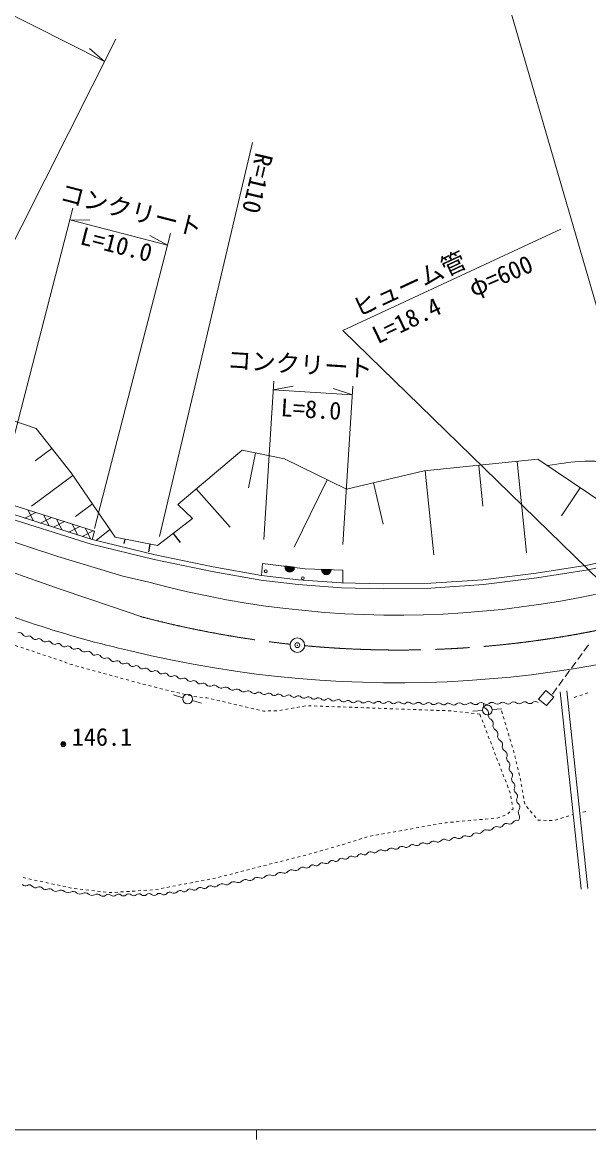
# Model space of a CAD drawing. Units: millimetres, scale not verified. Extents: x 40000 to 680000, y 20000 to 380000.
# Drawn here: x 143884 to 202217, y 204000 to 319062 of the extents above; entities that cross this region are included whole.
import ezdxf
from ezdxf.enums import TextEntityAlignment as Align

# ---------------------------------------------------------------- set-up
doc = ezdxf.new("R2010")
doc.units = ezdxf.units.MM
doc.header["$LTSCALE"] = 1000
doc.header["$PDMODE"] = 32
doc.header["$PDSIZE"] = 500
doc.linetypes.add('CHAIN', pattern=[18.5, 12, -1.5, 3.5, -1.5])
doc.linetypes.add('USER1', pattern=[0.6, 0.3, -0.3])
for name, color, linetype, lineweight in [('M-BGD', 7, 'Continuous', 13), ('M-BMK', 2, 'Continuous', 13), ('M-BMK-SRVR', 3, 'Continuous', 13), ('M-STR-HTXT', 7, 'Continuous', 13), ('M-TTL', 7, 'Continuous', 25), ('前回', 7, 'Continuous', 13)]:
    doc.layers.add(name, color=color, linetype=linetype, lineweight=lineweight)
doc.styles.add('ＭＳ ゴシック', font='')
doc.styles.get('ＭＳ ゴシック').set_extended_font_data('MS Gothic')

msp = doc.modelspace()

# ---------------------------------------------------------------- hatches: boundary and pattern name
at = {"layer": 'M-BGD'}
for points in [[(170937, 263043, 0.41421), (171372, 262485, 0.41421), (171930, 262920)], [(174687, 262723, 1), (175686, 262685)]]:
    msp.add_hatch(color=256, dxfattribs=at).paths.add_polyline_path(points)

# ---------------------------------------------------------------- linework, layer by layer
for p, q in [((145308, 277226), (141105, 278673)), ((148910, 272669), (145308, 277226)), ((146936, 275167), (145215, 273889)), ((166512, 274988), (159908, 269421)), ((170879, 274115), (166512, 274988)), ((167885, 274714), (167168, 271129)), ((177264, 270987), (170879, 274115)), ((196995, 274061), (185288, 272860)), ((204118, 269285), (196995, 274061)), ((185288, 272860), (177264, 270987)), ((185366, 272868), (186254, 264210)), ((190893, 273435), (191324, 269233)), ((194844, 273840), (195807, 264445)), ((149096, 272397), (144826, 269228)), ((153440, 266037), (148910, 272669)), ((175277, 271961), (171869, 265005)), ((180059, 271639), (181055, 267372)), ((201350, 271141), (199413, 268252)), ((151304, 266667), (141322, 269845)), ((151097, 269467), (149371, 268178)), ((159908, 269421), (161409, 267975)), ((150958, 265313), (140997, 268479)), ((151092, 265795), (141159, 268952)), ((144137, 268004), (145269, 268588)), ((144458, 268846), (145048, 267715)), ((146066, 268335), (146656, 267203)), ((145745, 267492), (146876, 268077)), ((147087, 267065), (148218, 267649)), ((147408, 267907), (147997, 266776)), ((148684, 266556), (149816, 267141)), ((149005, 267399), (149595, 266267)), ((150365, 266966), (150955, 265834)), ((161409, 267975), (157808, 265189)), ((139607, 266642), (147528, 264063)), ((150044, 266123), (151176, 266708)), ((151092, 265795), (151304, 266667)), ((157579, 264240), (151092, 265795)), ((152900, 266829), (151479, 265704)), ((157808, 265189), (153440, 266037)), ((157469, 263752), (150958, 265313)), ((147528, 264063), (154221, 262036)), ((163430, 262502), (157469, 263752)), ((163525, 262993), (157579, 264240)), ((205041, 263808), (202083, 263177)), ((168451, 261602), (163430, 262502)), ((168523, 262097), (163525, 262993)), ((168523, 262097), (168613, 263331)), ((168613, 263331), (173015, 262786)), ((173015, 262786), (176891, 262640)), ((176891, 262640), (176898, 261334)), ((196817, 262343), (191328, 261663)), ((202083, 263177), (196817, 262343)), ((202175, 262685), (196887, 261847)), ((205156, 263321), (202175, 262685)), ((154221, 262036), (156916, 261409)), ((172299, 261165), (168451, 261602)), ((172346, 261663), (168523, 262097)), ((176772, 261337), (172346, 261663)), ((181116, 261229), (176772, 261337)), ((185951, 261310), (181116, 261229)), ((191328, 261663), (185951, 261310)), ((196887, 261847), (191375, 261165)), ((176747, 260838), (172299, 261165)), ((181114, 260728), (176747, 260838)), ((185971, 260810), (181114, 260728)), ((191375, 261165), (185971, 260810)), ((201736, 254318), (202209, 254963)), ((148511, 253085), (148231, 253193)), ((200434, 252544), (200907, 253189)), ((201085, 253431), (201558, 254076)), ((148950, 252915), (148791, 252977)), ((149075, 252881), (148950, 252915)), ((149654, 252724), (149364, 252802)), ((150233, 252566), (149943, 252645)), ((150811, 252408), (150522, 252487)), ((151390, 252251), (151101, 252330)), ((151969, 252093), (151680, 252172)), ((152548, 251935), (152259, 252014)), ((199783, 251657), (200256, 252302)), ((153127, 251778), (152838, 251857)), ((153706, 251620), (153417, 251699)), ((154285, 251463), (153996, 251541)), ((154864, 251305), (154574, 251384)), ((155443, 251147), (155153, 251226)), ((156022, 250990), (155732, 251068)), ((156601, 250832), (156311, 250911)), ((199132, 250770), (199606, 251415)), ((157183, 250687), (156892, 250758)), ((157766, 250546), (157475, 250617)), ((158349, 250404), (158058, 250475)), ((158932, 250262), (158641, 250333)), ((159515, 250120), (159224, 250191)), ((159465, 249796), (160425, 249515)), ((160098, 249979), (159807, 250050)), ((160681, 249837), (160390, 249908)), ((161264, 249695), (160973, 249766)), ((197822, 250269), (197054, 249372)), ((198647, 249574), (197822, 250269)), ((198482, 249884), (198955, 250529)), ((201444, 229788), (199274, 250133)), ((202140, 229863), (199970, 250207)), ((201578, 249819), (201293, 249724)), ((202147, 250009), (201863, 249914)), ((161384, 249234), (162344, 248952)), ((161858, 249616), (161560, 249651)), ((162454, 249546), (162156, 249581)), ((162886, 249495), (162752, 249511)), ((163047, 249457), (162886, 249495)), ((163631, 249321), (163339, 249389)), ((164216, 249185), (163923, 249253)), ((164800, 249049), (164508, 249117)), ((165384, 248913), (165092, 248981)), ((165969, 248777), (165677, 248845)), ((166553, 248641), (166261, 248709)), ((167137, 248505), (166845, 248573)), ((172459, 248569), (172164, 248516)), ((173049, 248677), (172754, 248623)), ((173647, 248676), (173347, 248687)), ((174247, 248654), (173947, 248665)), ((174846, 248632), (174547, 248643)), ((175446, 248610), (175146, 248621)), ((176046, 248589), (175746, 248600)), ((176645, 248567), (176345, 248578)), ((177245, 248545), (176945, 248556)), ((177844, 248523), (177545, 248534)), ((197054, 249372), (197863, 248709)), ((197863, 248709), (198647, 249574)), ((201009, 249629), (200724, 249535)), ((167722, 248369), (167430, 248437)), ((168306, 248232), (168014, 248301)), ((168744, 248130), (168598, 248164)), ((168894, 248136), (168744, 248130)), ((169494, 248156), (169194, 248146)), ((170094, 248176), (169794, 248166)), ((170688, 248247), (170393, 248194)), ((171278, 248355), (170983, 248301)), ((171869, 248462), (171573, 248408)), ((178444, 248501), (178144, 248512)), ((179044, 248479), (178744, 248490)), ((179643, 248457), (179343, 248468)), ((180243, 248435), (179943, 248446)), ((180625, 248421), (180543, 248424)), ((180842, 248414), (180625, 248421)), ((181442, 248392), (181142, 248403)), ((182042, 248371), (181742, 248381)), ((182641, 248349), (182342, 248360)), ((183241, 248328), (182941, 248339)), ((183841, 248306), (183541, 248317)), ((184440, 248285), (184140, 248296)), ((185040, 248263), (184740, 248274)), ((185639, 248242), (185340, 248253)), ((186239, 248221), (185939, 248231)), ((186839, 248199), (186539, 248210)), ((187438, 248178), (187138, 248188)), ((188038, 248156), (187738, 248167)), ((188635, 248101), (188337, 248137)), ((189230, 248027), (188932, 248064)), ((189826, 247953), (189528, 247990)), ((190421, 247879), (190123, 247916)), ((190284, 248122), (191280, 248206)), ((191016, 247805), (190719, 247842)), ((191016, 247805), (191124, 247525)), ((192277, 248290), (193273, 248374)), ((193254, 248150), (193340, 247862)), ((193426, 247575), (193512, 247288)), ((191231, 247244), (191339, 246964)), ((191446, 246684), (191554, 246404)), ((193598, 247000), (193683, 246713)), ((193769, 246425), (193855, 246138)), ((191661, 246124), (191769, 245844)), ((191876, 245564), (191984, 245284)), ((193941, 245850), (194027, 245563)), ((194112, 245275), (194198, 244988)), ((192091, 245004), (192199, 244724)), ((192306, 244444), (192414, 244164)), ((194284, 244700), (194370, 244413)), ((194456, 244125), (194482, 244036)), ((194482, 244036), (194531, 243835)), ((192521, 243883), (192629, 243603)), ((192736, 243323), (192844, 243043)), ((194601, 243543), (194671, 243252)), ((194741, 242960), (194811, 242668)), ((192951, 242763), (192954, 242756)), ((192954, 242756), (193060, 242483)), ((193168, 242204), (193276, 241924)), ((193385, 241644), (193493, 241364)), ((194881, 242376), (194951, 242085)), ((195021, 241793), (195091, 241501)), ((193601, 241085), (193710, 240805)), ((193818, 240525), (193927, 240245)), ((195161, 241210), (195219, 240966)), ((195219, 240966), (195228, 240917)), ((195279, 240622), (195331, 240326)), ((194035, 239966), (194128, 239727)), ((194128, 239727), (194135, 239684)), ((194189, 239388), (194242, 239093)), ((195383, 240031), (195435, 239735)), ((195486, 239440), (195538, 239144)), ((194295, 238798), (194348, 238503)), ((194401, 238208), (194428, 238062)), ((195590, 238849), (195641, 238553)), ((195814, 238314), (196008, 238085)), ((191869, 237040), (191570, 237013)), ((192466, 237095), (192167, 237067)), ((192899, 237134), (192765, 237122)), ((193052, 237198), (192899, 237134)), ((193606, 237428), (193329, 237313)), ((194100, 237751), (193882, 237544)), ((194428, 238062), (194317, 237957)), ((196202, 237856), (196396, 237627)), ((196589, 237398), (196783, 237169)), ((199328, 237081), (199615, 237170)), ((199901, 237260), (200187, 237350)), ((200474, 237439), (200623, 237486)), ((201304, 237699), (201334, 237703)), ((201631, 237742), (201928, 237781)), ((183549, 235938), (183254, 235885)), ((184140, 236042), (183844, 235990)), ((184730, 236147), (184435, 236095)), ((185321, 236252), (185026, 236200)), ((185912, 236357), (185617, 236305)), ((186503, 236462), (186207, 236409)), ((187094, 236567), (186798, 236514)), ((187523, 236643), (187389, 236619)), ((187686, 236658), (187523, 236643)), ((188284, 236712), (187985, 236685)), ((188881, 236767), (188582, 236740)), ((189479, 236822), (189180, 236794)), ((190076, 236876), (189777, 236849)), ((190674, 236931), (190375, 236904)), ((191271, 236985), (190972, 236958)), ((196977, 236940), (197000, 236913)), ((197000, 236913), (197264, 236903)), ((197564, 236892), (197864, 236880)), ((198164, 236868), (198463, 236857)), ((198756, 236902), (199042, 236991)), ((178274, 234824), (177988, 234733)), ((178846, 235006), (178560, 234915)), ((179417, 235189), (179131, 235098)), ((180004, 235309), (179709, 235256)), ((180595, 235413), (180300, 235361)), ((181186, 235518), (180890, 235466)), ((181777, 235623), (181481, 235571)), ((182367, 235728), (182072, 235676)), ((182958, 235833), (182663, 235780)), ((174247, 233632), (173959, 233550)), ((174824, 233797), (174536, 233715)), ((175401, 233961), (175113, 233879)), ((175978, 234125), (175690, 234043)), ((176555, 234289), (176267, 234207)), ((176962, 234405), (176844, 234372)), ((177131, 234459), (176962, 234405)), ((177702, 234641), (177417, 234550)), ((169601, 232430), (169310, 232356)), ((170182, 232577), (169891, 232503)), ((170764, 232724), (170473, 232651)), ((171345, 232872), (171055, 232798)), ((171927, 233019), (171636, 232945)), ((172509, 233166), (172218, 233092)), ((173090, 233313), (172800, 233240)), ((173414, 233395), (173381, 233387)), ((173670, 233468), (173414, 233395)), ((165533, 231384), (165242, 231309)), ((166114, 231533), (165823, 231458)), ((166695, 231683), (166404, 231608)), ((167276, 231833), (166985, 231758)), ((167857, 231982), (167567, 231907)), ((168438, 232132), (168148, 232057)), ((169019, 232282), (168729, 232207)), ((144249, 230922), (143956, 230986)), ((144836, 230796), (144542, 230859)), ((145422, 230669), (145129, 230732)), ((146009, 230542), (145715, 230606)), ((146595, 230416), (146302, 230479)), ((147181, 230289), (146888, 230352)), ((147768, 230162), (147475, 230226)), ((159664, 230147), (159370, 230090)), ((160254, 230259), (159959, 230203)), ((160843, 230372), (160548, 230316)), ((161432, 230485), (161138, 230428)), ((162022, 230598), (161727, 230541)), ((162611, 230710), (162316, 230654)), ((163200, 230823), (162906, 230767)), ((163790, 230936), (163495, 230879)), ((164371, 231084), (164080, 231009)), ((164952, 231234), (164661, 231159)), ((148354, 230036), (148061, 230099)), ((148941, 229909), (148648, 229972)), ((149535, 229826), (149236, 229860)), ((150131, 229760), (149833, 229793)), ((150727, 229693), (150429, 229726)), ((151323, 229626), (151025, 229659)), ((151920, 229559), (151622, 229593)), ((152516, 229493), (152218, 229526)), ((153001, 229438), (152814, 229459)), ((153113, 229446), (153001, 229438)), ((153711, 229485), (153412, 229466)), ((154310, 229525), (154011, 229505)), ((154909, 229565), (154609, 229545)), ((155507, 229604), (155208, 229585)), ((156106, 229644), (155807, 229624)), ((156705, 229684), (156405, 229664)), ((157304, 229723), (157004, 229704)), ((157896, 229808), (157602, 229752)), ((158486, 229921), (158191, 229865)), ((159075, 230034), (158780, 229977))]:
    msp.add_line(p, q, dxfattribs=at)
at = {"layer": 'M-BGD', "linetype": 'USER1'}
msp.add_line((131769, 258706), (148231, 253193), dxfattribs=at)
at = {"layer": 'M-BGD', "lineweight": 25}
for points in [[(170937, 263043, 0.41421), (171372, 262485, 0.41421), (171930, 262920)], [(174687, 262723, 1), (175686, 262685)]]:
    msp.add_lwpolyline(points, format="xyb", close=True, dxfattribs=at)
at = {"layer": 'M-BGD'}
for centre, radius in [((168954, 262535), 150), ((172779, 261821), 150), ((160904, 249374), 500), ((191779, 248248), 500), ((148100, 244734), 150), ((148100, 244734), 120), ((148100, 244734), 90), ((148100, 244734), 60), ((148100, 244734), 30), ((148100, 244734), 20)]:
    msp.add_circle(centre, radius, dxfattribs=at)
for centre, radius, start, end in [((182512, 356252), 98236, 254.89676, 292.97187), ((177767, 355029), 103229, 245.96117, 257.27843), ((182439, 366880), 115834, 256.31478, 290.98728), ((143587, 255837), 381, 28.3743, 113.31749), ((144260, 256199), 381, 208.3743, 293.31749), ((144561, 255499), 381, 28.3743, 113.31749), ((145215, 255890), 381, 213.34486, 298.28805), ((145576, 255218), 381, 33.34486, 118.28805), ((146215, 255637), 381, 213.34486, 298.28805), ((146576, 254966), 381, 33.34486, 118.28805), ((147215, 255384), 381, 213.34486, 298.28805), ((147576, 254713), 381, 33.34486, 118.28805), ((148215, 255131), 381, 213.34486, 298.28805), ((148576, 254460), 381, 33.34486, 118.28805), ((149215, 254879), 381, 213.34486, 298.28805), ((149576, 254208), 381, 33.34486, 118.28805), ((150320, 254774), 554, 220.14844, 291.48447), ((150673, 253908), 381, 28.3743, 113.31749), ((151346, 254270), 381, 208.3743, 293.31749), ((151648, 253570), 381, 28.3743, 113.31749), ((152320, 253931), 381, 208.3743, 293.31749), ((152622, 253232), 381, 28.3743, 113.31749), ((153275, 253614), 374, 212.56661, 298.32054), ((153630, 252955), 374, 32.56661, 118.32054), ((154262, 253357), 374, 212.56661, 298.32054), ((154618, 252698), 374, 32.56661, 118.32054), ((155250, 253100), 374, 212.56661, 298.32054), ((155605, 252442), 374, 32.56661, 118.32054), ((156238, 252844), 374, 212.56661, 298.32054), ((156593, 252185), 374, 32.56661, 118.32054), ((157226, 252587), 374, 212.56661, 298.32054), ((157581, 251928), 374, 32.56661, 118.32054), ((158214, 252331), 374, 212.56661, 298.32054), ((158569, 251672), 374, 32.56661, 118.32054), ((159202, 252074), 374, 212.56661, 298.32054), ((159557, 251415), 374, 32.56661, 118.32054), ((160190, 251818), 374, 212.56661, 298.32054), ((160545, 251159), 374, 32.56661, 118.32054), ((161178, 251561), 374, 212.56661, 298.32054), ((161533, 250902), 374, 32.56661, 118.32054), ((162166, 251305), 374, 212.56661, 298.32054), ((162521, 250646), 374, 32.56661, 118.32054), ((163194, 251178), 486, 222.96184, 297.78766), ((163647, 250318), 486, 42.96184, 117.78766), ((164361, 250980), 486, 222.96184, 297.78766), ((164814, 250120), 486, 42.96184, 117.78766), ((165527, 250782), 486, 222.96184, 297.78766), ((165980, 249922), 486, 42.96184, 117.78766), ((166694, 250585), 486, 222.96184, 297.78766), ((167147, 249725), 486, 42.96184, 117.78766), ((167785, 250308), 377, 221.94617, 307.36116), ((168243, 249708), 377, 41.94617, 127.36116), ((168806, 250212), 377, 221.94617, 307.36116), ((169264, 249613), 377, 41.94617, 127.36116), ((169827, 250117), 377, 221.94617, 307.36116), ((170284, 249517), 377, 41.94617, 127.36116), ((170847, 250021), 377, 221.94617, 307.36116), ((171305, 249422), 377, 41.94617, 127.36116), ((172326, 249326), 377, 41.94617, 127.36116), ((171868, 249926), 377, 221.94617, 307.36116), ((172889, 249830), 377, 221.94617, 307.36116), ((173346, 249231), 377, 41.94617, 127.36116), ((173909, 249735), 377, 221.94617, 307.36116), ((174367, 249135), 377, 41.94617, 127.36116), ((174930, 249639), 377, 221.94617, 307.36116), ((175387, 249040), 377, 41.94617, 127.36116), ((175950, 249543), 377, 221.94617, 307.36116), ((176408, 248944), 377, 41.94617, 127.36116), ((176971, 249448), 377, 221.94617, 307.36116), ((177429, 248848), 377, 41.94617, 127.36116), ((177976, 249377), 383, 226.28928, 310.99006), ((178479, 248799), 383, 46.28928, 130.99006), ((179010, 249353), 383, 226.28928, 310.99006), ((179513, 248774), 383, 46.28928, 130.99006), ((180045, 249328), 383, 226.28928, 310.99006), ((180547, 248750), 383, 46.28928, 130.99006), ((181079, 249304), 383, 226.28928, 310.99006), ((181582, 248725), 383, 46.28928, 130.99006), ((182113, 249279), 383, 226.28928, 310.99006), ((182616, 248701), 383, 46.28928, 130.99006), ((183148, 249255), 383, 226.28928, 310.99006), ((183650, 248676), 383, 46.28928, 130.99006), ((184182, 249230), 383, 226.28928, 310.99006), ((184685, 248652), 383, 46.28928, 130.99006), ((185216, 249206), 383, 226.28928, 310.99006), ((185719, 248627), 383, 46.28928, 130.99006), ((186250, 249181), 383, 226.28928, 310.99006), ((186753, 248602), 383, 46.28928, 130.99006), ((187285, 249156), 383, 226.28928, 310.99006), ((187787, 248578), 383, 46.28928, 130.99006), ((188327, 249200), 440, 231.64555, 310.4504), ((188898, 248530), 440, 51.64555, 130.4504), ((189446, 249220), 440, 231.64555, 310.4504), ((190017, 248551), 440, 51.64555, 130.4504), ((190565, 249241), 440, 231.64555, 310.4504), ((191136, 248571), 440, 51.64555, 130.4504), ((191885, 248802), 489, 166.57083, 241.17852), ((191684, 249261), 440, 231.64555, 310.4504), ((192255, 248592), 440, 51.64555, 130.4504), ((192803, 249282), 440, 231.64555, 310.4504), ((193374, 248612), 440, 51.64555, 130.4504), ((193922, 249302), 440, 231.64555, 310.4504), ((194493, 248633), 440, 51.64555, 130.4504), ((195041, 249323), 440, 231.64555, 310.4504), ((195611, 248653), 440, 51.64555, 130.4504), ((196160, 249343), 440, 231.64555, 310.4504), ((196730, 248674), 440, 51.64555, 130.4504), ((191413, 247945), 489, 346.57083, 61.17852), ((192365, 247716), 489, 166.57083, 241.17852), ((191894, 246860), 489, 346.57083, 61.17852), ((192846, 246631), 489, 166.57083, 241.17852), ((192374, 245774), 489, 346.57083, 61.17852), ((193326, 245545), 489, 166.57083, 241.17852), ((192855, 244689), 489, 346.57083, 61.17852), ((193807, 244460), 489, 166.57083, 241.17852), ((193335, 243603), 489, 346.57083, 61.17852), ((194201, 243296), 434, 153.7557, 233.08797), ((193679, 242601), 434, 333.7557, 53.08797), ((194459, 242215), 434, 153.7557, 233.08797), ((193937, 241521), 434, 333.7557, 53.08797), ((194717, 241135), 434, 153.7557, 233.08797), ((194195, 240440), 434, 333.7557, 53.08797), ((194975, 240054), 434, 153.7557, 233.08797), ((194453, 239359), 434, 333.7557, 53.08797), ((195232, 238973), 434, 153.7557, 233.08797), ((194711, 238279), 434, 333.7557, 53.08797), ((195492, 237736), 524, 138.31967, 210.25915), ((194586, 237207), 524, 318.31967, 30.25915), ((191654, 235494), 427, 67.07449, 147.09963), ((191989, 236281), 427, 247.07449, 327.09963), ((192706, 235817), 427, 67.07449, 147.09963), ((193041, 236604), 427, 247.07449, 327.09963), ((193758, 236140), 427, 67.07449, 147.09963), ((194093, 236928), 427, 247.07449, 327.09963), ((194810, 236464), 427, 67.07449, 147.09963), ((186243, 234326), 427, 59.50382, 139.52462), ((186679, 235063), 427, 239.50382, 319.52462), ((187329, 234508), 427, 59.50382, 139.52462), ((187764, 235245), 427, 239.50382, 319.52462), ((188414, 234690), 427, 59.50382, 139.52462), ((188850, 235427), 427, 239.50382, 319.52462), ((189500, 234872), 427, 59.50382, 139.52462), ((189885, 235634), 427, 247.07449, 327.09963), ((190602, 235170), 427, 67.07449, 147.09963), ((190937, 235958), 427, 247.07449, 327.09963), ((179759, 233280), 374, 59.89357, 145.73438), ((180165, 233971), 427, 239.50382, 319.52462), ((180815, 233417), 427, 59.50382, 139.52462), ((181251, 234153), 427, 239.50382, 319.52462), ((181901, 233599), 427, 59.50382, 139.52462), ((182337, 234335), 427, 239.50382, 319.52462), ((182987, 233781), 427, 59.50382, 139.52462), ((183422, 234517), 427, 239.50382, 319.52462), ((184072, 233963), 427, 59.50382, 139.52462), ((184508, 234699), 427, 239.50382, 319.52462), ((185158, 234145), 427, 59.50382, 139.52462), ((185593, 234881), 427, 239.50382, 319.52462), ((174789, 232149), 374, 59.89357, 145.73438), ((175165, 232796), 374, 239.89357, 325.73438), ((175783, 232375), 374, 59.89357, 145.73438), ((176159, 233022), 374, 239.89357, 325.73438), ((176777, 232601), 374, 59.89357, 145.73438), ((177154, 233248), 374, 239.89357, 325.73438), ((177771, 232828), 374, 59.89357, 145.73438), ((178148, 233474), 374, 239.89357, 325.73438), ((178765, 233054), 374, 59.89357, 145.73438), ((179142, 233700), 374, 239.89357, 325.73438), ((169693, 231675), 496, 245.82278, 319.87263), ((170451, 231035), 496, 65.82278, 139.87263), ((170860, 231941), 496, 245.82278, 319.87263), ((171618, 231302), 496, 65.82278, 139.87263), ((172026, 232207), 496, 245.82278, 319.87263), ((172785, 231568), 496, 65.82278, 139.87263), ((173177, 232344), 374, 239.89357, 325.73438), ((173795, 231923), 374, 59.89357, 145.73438), ((174171, 232570), 374, 239.89357, 325.73438), ((144196, 230514), 393, 217.73591, 301.29921), ((144604, 229842), 393, 37.73591, 121.29921), ((163249, 229749), 397, 57.33566, 140.51716), ((163693, 230555), 524, 244.21352, 316.16948), ((164450, 229829), 524, 64.21352, 136.16948), ((164908, 230773), 524, 244.21352, 316.16948), ((165664, 230047), 524, 64.21352, 136.16948), ((166122, 230992), 524, 244.21352, 316.16948), ((166879, 230265), 524, 64.21352, 136.16948), ((167337, 231210), 524, 244.21352, 316.16948), ((168093, 230484), 524, 64.21352, 136.16948), ((168526, 231409), 496, 245.82278, 319.87263), ((169285, 230769), 496, 65.82278, 139.87263), ((145228, 230323), 393, 217.73591, 301.29921), ((145637, 229651), 393, 37.73591, 121.29921), ((146261, 230132), 393, 217.73591, 301.29921), ((146669, 229460), 393, 37.73591, 121.29921), ((147340, 230100), 536, 228.16426, 299.29359), ((147864, 229165), 536, 48.16426, 119.29359), ((148581, 229963), 536, 228.16426, 299.29359), ((149106, 229028), 536, 48.16426, 119.29359), ((149823, 229827), 536, 228.16426, 299.29359), ((150348, 228892), 536, 48.16426, 119.29359), ((151065, 229691), 536, 228.16426, 299.29359), ((151589, 228756), 536, 48.16426, 119.29359), ((152206, 229453), 394, 229.2405, 312.74357), ((152741, 228875), 394, 49.2405, 132.74357), ((153257, 229471), 394, 229.2405, 312.74357), ((153791, 228893), 394, 49.2405, 132.74357), ((154307, 229490), 394, 229.2405, 312.74357), ((154842, 228911), 394, 49.2405, 132.74357), ((155358, 229508), 394, 229.2405, 312.74357), ((155893, 228929), 394, 49.2405, 132.74357), ((156409, 229526), 394, 229.2405, 312.74357), ((156943, 228948), 394, 49.2405, 132.74357), ((157459, 229544), 394, 229.2405, 312.74357), ((157994, 228966), 394, 49.2405, 132.74357), ((158467, 229598), 397, 237.33566, 320.51716), ((159079, 229094), 397, 57.33566, 140.51716), ((159510, 229762), 397, 237.33566, 320.51716), ((160122, 229257), 397, 57.33566, 140.51716), ((160552, 229926), 397, 237.33566, 320.51716), ((161164, 229421), 397, 57.33566, 140.51716), ((161595, 230089), 397, 237.33566, 320.51716), ((162207, 229585), 397, 57.33566, 140.51716), ((162637, 230253), 397, 237.33566, 320.51716)]:
    msp.add_arc(centre, radius, start, end, dxfattribs=at)
msp.add_open_spline([(197961, 273413), (199488, 273667), (199947, 273726), (201230, 273828), (202920, 273962), (203880, 273719), (205570, 273856), (207614, 274021), (208716, 274440), (210727, 274838), (213545, 275395), (215154, 275582), (217932, 276312), (220055, 276870), (221256, 277170), (223308, 277949), (225919, 278940), (227293, 279711), (229858, 280815), (231911, 281698), (233180, 281951), (235125, 283052), (236034, 283567), (236490, 283952), (237281, 284635), (238199, 285428), (238698, 285897), (239519, 286791), (240349, 287695), (240809, 288213), (241511, 289220), (242027, 289960), (242201, 290236), (242739, 291176)], degree=3, knots=[0, 0, 0, 0, 1, 1, 1, 2, 2, 2, 3, 3, 3, 4, 4, 4, 5, 5, 5, 6, 6, 6, 7, 7, 7, 8, 8, 8, 9, 9, 9, 10, 10, 10, 11, 11, 11, 11], dxfattribs=at)
msp.add_point((148100, 244734), dxfattribs=at)
at = {"layer": 'M-BMK', "linetype": 'CHAIN'}
msp.add_lwpolyline([(156080, 257866), (153051, 258899), (150420, 259800), (148103, 260599), (146018, 261323), (144080, 262002), (142206, 262665)], dxfattribs=at)
for start, end in [(264.6605, 292.32705), (255.21868, 263.83576)]:
    msp.add_arc((182641, 358527), 104107, start, end, dxfattribs=at)
at = {"layer": 'M-BMK-SRVR'}
msp.add_circle((172205, 254922), 750, dxfattribs=at)
msp.add_point((172205, 254922), dxfattribs=at)
at = {"layer": 'M-STR-HTXT'}
for p, q in [((103029, 339890), (152353, 315031)), ((191612, 329093), (209756, 266646)), ((153507, 317321), (131761, 274173)), ((152353, 315031), (150792, 316378)), ((158024, 266104), (167603, 306701)), ((149070, 299919), (141245, 269545)), ((148760, 298714), (158831, 296119)), ((148760, 298714), (150821, 298699)), ((159141, 297324), (151316, 266950)), ((158831, 296119), (157019, 297103)), ((176887, 287319), (199361, 297757)), ((205378, 259565), (176887, 287319)), ((169793, 282109), (168769, 265817)), ((169737, 281226), (171765, 281599)), ((169737, 281226), (177875, 280715)), ((177875, 280715), (175910, 281339)), ((177930, 281598), (176907, 265306))]:
    msp.add_line(p, q, dxfattribs=at)
at = {"layer": 'M-TTL'}
for p, q in [((161796, 271012), (165296, 267076)), ((154381, 265380), (154475, 265837)), ((159421, 266437), (160132, 265490)), ((157032, 265340), (156868, 264545))]:
    msp.add_line(p, q, dxfattribs=at)
at = {"layer": '前回'}
for p, q in [((40000, 205000), (579000, 205000)), ((168000, 205000), (168000, 204000))]:
    msp.add_line(p, q, dxfattribs=at)

# ---------------------------------------------------------------- texts
at = {"layer": 'M-BGD', "style": 'ＭＳ ゴシック'}
msp.add_text('146.1', height=1833, dxfattribs=at).set_placement((148966, 244010), align=Align.BOTTOM_LEFT)
at = {"layer": 'M-STR-HTXT', "style": 'ＭＳ ゴシック'}
for s, rotation, p in [('R=110', 256.723, (167404, 305856)), ('コンクリート', 345.553, (147471, 300174)), ('L=10.0', 345.553, (149590, 295708)), ('ヒューム管', 24.914, (178682, 288152)), ('φ=600', 23.295, (190564, 290254)), ('L=18.4', 25.809, (180739, 285404)), ('コンクリート', 356.406, (164899, 282886)), ('L=8.0', 356.406, (170424, 277962))]:
    msp.add_text(s, height=1833, rotation=rotation, dxfattribs=at).set_placement(p, align=Align.BOTTOM_LEFT)

doc.saveas('drawing.dxf')
